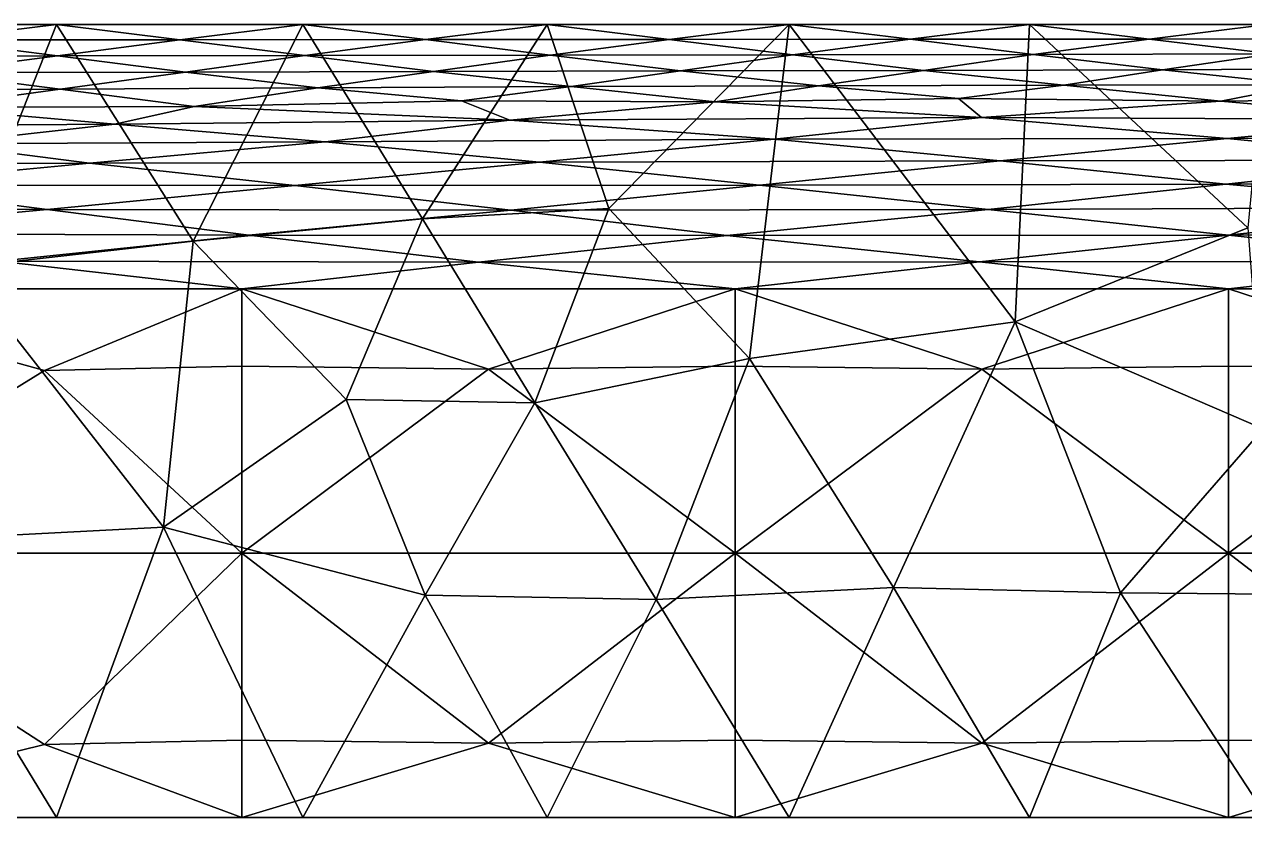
# Model space of a CAD drawing. Extents: x -7 to 7, y -0.8 to 0.8.
# Drawn here: x -3.678 to -1.37, y -0.75 to 0.75 of the extents above; entities that cross this region are included whole.
import ezdxf

# ---------------------------------------------------------------- set-up
doc = ezdxf.new("R2010")
doc.units = 0
for name, color, linetype in [('3', 7, 'CONTINUOUS'), ('4', 7, 'CONTINUOUS'), ('7', 7, 'CONTINUOUS')]:
    doc.layers.add(name, color=color, linetype=linetype)

msp = doc.modelspace()

# ---------------------------------------------------------------- linework, layer by layer
at = {"layer": '3', "color": 15}
for points in [[(-4.2553, -0.75, -4.3699), (-3.4328, -0.75, -4.5365), (-3.4328, -0.75, -4.5365), (-3.9863, -0.75, -5.2341)], [(-3.4328, -0.75, -4.5365), (-4.2553, -0.75, -4.3699), (-4.2553, -0.75, -4.3699), (-3.7381, -0.75, -3.8825)], [(-4.2056, -0.75, -2.8398), (-3.8998, -0.75, -2.3499), (-3.8998, -0.75, -2.3499), (-3.6257, -0.75, -2.8492)], [(-3.9436, -0.75, -3.3504), (-4.2056, -0.75, -2.8398), (-4.2056, -0.75, -2.8398), (-3.6257, -0.75, -2.8492)], [(-3.7163, -0.75, -6.7252), (-3.2667, -0.75, -7.5), (-3.2667, -0.75, -7.5), (-4.2, -0.75, -7.5)], [(-3.8601, -0.75, -1.3708), (-3.6196, -0.75, -1.8529), (-3.6196, -0.75, -1.8529), (-4.1389, -0.75, -1.8572)], [(-3.6196, -0.75, -1.8529), (-3.8998, -0.75, -2.3499), (-3.8998, -0.75, -2.3499), (-4.1389, -0.75, -1.8572)], [(-3.853, -0.75, -0.4398), (-3.6167, -0.75, -0.8955), (-3.6167, -0.75, -0.8955), (-4.0948, -0.75, -0.9015)], [(-4.0948, -0.75, -0.9015), (-3.6167, -0.75, -0.8955), (-3.8601, -0.75, -1.3708)], [(-4.0927, -0.75, -6.0476), (-3.3488, -0.75, -5.9615), (-3.7163, -0.75, -6.7252)], [(-3.3488, -0.75, -5.9615), (-4.0927, -0.75, -6.0476), (-4.0927, -0.75, -6.0476), (-3.9863, -0.75, -5.2341)], [(-4.0881, -0.75), (-3.6177, -0.75), (-3.6177, -0.75), (-3.853, -0.75, -0.4398)], [(-3.9863, -0.75, -5.2341), (-2.9379, -0.75, -5.2509), (-3.3488, -0.75, -5.9615)], [(-3.4328, -0.75, -4.5365), (-2.9379, -0.75, -5.2509), (-2.9379, -0.75, -5.2509), (-3.9863, -0.75, -5.2341)], [(-3.9436, -0.75, -3.3504), (-3.3242, -0.75, -3.3727), (-3.3242, -0.75, -3.3727), (-3.7381, -0.75, -3.8825)], [(-3.6257, -0.75, -2.8492), (-3.3242, -0.75, -3.3727), (-3.3242, -0.75, -3.3727), (-3.9436, -0.75, -3.3504)], [(-3.8998, -0.75, -2.3499), (-3.3595, -0.75, -2.344), (-3.3595, -0.75, -2.344), (-3.6257, -0.75, -2.8492)], [(-3.6196, -0.75, -1.8529), (-3.3595, -0.75, -2.344), (-3.3595, -0.75, -2.344), (-3.8998, -0.75, -2.3499)], [(-3.6167, -0.75, -0.8955), (-3.3778, -0.75, -1.3613), (-3.3778, -0.75, -1.3613), (-3.8601, -0.75, -1.3708)], [(-3.3778, -0.75, -1.3613), (-3.6196, -0.75, -1.8529), (-3.6196, -0.75, -1.8529), (-3.8601, -0.75, -1.3708)], [(-3.853, -0.75, -0.4398), (-3.6177, -0.75), (-3.6177, -0.75), (-3.384, -0.75, -0.437)], [(-3.6167, -0.75, -0.8955), (-3.853, -0.75, -0.4398), (-3.853, -0.75, -0.4398), (-3.384, -0.75, -0.437)], [(-2.9951, -0.75, -3.9435), (-3.7381, -0.75, -3.8825), (-3.7381, -0.75, -3.8825), (-3.3242, -0.75, -3.3727)], [(-2.9951, -0.75, -3.9435), (-3.4328, -0.75, -4.5365), (-3.4328, -0.75, -4.5365), (-3.7381, -0.75, -3.8825)], [(-2.8188, -0.75, -6.7227), (-3.7163, -0.75, -6.7252), (-3.7163, -0.75, -6.7252), (-3.3488, -0.75, -5.9615)], [(-3.7163, -0.75, -6.7252), (-2.8188, -0.75, -6.7227), (-2.8188, -0.75, -6.7227), (-3.2667, -0.75, -7.5)], [(-3.6257, -0.75, -2.8492), (-3.3595, -0.75, -2.344), (-3.3595, -0.75, -2.344), (-3.0217, -0.75, -2.8382)], [(-3.3242, -0.75, -3.3727), (-3.6257, -0.75, -2.8492), (-3.6257, -0.75, -2.8492), (-3.0217, -0.75, -2.8382)], [(-3.3778, -0.75, -1.3613), (-3.13, -0.75, -1.8337), (-3.13, -0.75, -1.8337), (-3.6196, -0.75, -1.8529)], [(-3.6196, -0.75, -1.8529), (-3.13, -0.75, -1.8337), (-3.13, -0.75, -1.8337), (-3.3595, -0.75, -2.344)], [(-3.1513, -0.75), (-3.384, -0.75, -0.437), (-3.6177, -0.75)], [(-3.384, -0.75, -0.437), (-3.1474, -0.75, -0.8844), (-3.1474, -0.75, -0.8844), (-3.6167, -0.75, -0.8955)], [(-3.3778, -0.75, -1.3613), (-3.6167, -0.75, -0.8955), (-3.6167, -0.75, -0.8955), (-3.1474, -0.75, -0.8844)], [(-2.5794, -0.75, -4.5873), (-2.9379, -0.75, -5.2509), (-3.4328, -0.75, -4.5365)], [(-3.4328, -0.75, -4.5365), (-2.9951, -0.75, -3.9435), (-2.9951, -0.75, -3.9435), (-2.5794, -0.75, -4.5873)], [(-2.9192, -0.75, -0.4333), (-3.384, -0.75, -0.437), (-3.1513, -0.75)], [(-2.9192, -0.75, -0.4333), (-3.1474, -0.75, -0.8844), (-3.1474, -0.75, -0.8844), (-3.384, -0.75, -0.437)], [(-3.13, -0.75, -1.8337), (-3.3778, -0.75, -1.3613), (-3.3778, -0.75, -1.3613), (-2.9055, -0.75, -1.3437)], [(-3.3778, -0.75, -1.3613), (-3.1474, -0.75, -0.8844), (-3.1474, -0.75, -0.8844), (-2.9055, -0.75, -1.3437)], [(-2.8832, -0.75, -2.3279), (-3.3595, -0.75, -2.344), (-3.3595, -0.75, -2.344), (-3.13, -0.75, -1.8337)], [(-2.8832, -0.75, -2.3279), (-3.0217, -0.75, -2.8382), (-3.0217, -0.75, -2.8382), (-3.3595, -0.75, -2.344)], [(-3.3488, -0.75, -5.9615), (-2.3843, -0.75, -5.973), (-2.3843, -0.75, -5.973), (-2.8188, -0.75, -6.7227)], [(-2.3843, -0.75, -5.973), (-3.3488, -0.75, -5.9615), (-3.3488, -0.75, -5.9615), (-2.9379, -0.75, -5.2509)], [(-2.6016, -0.75, -3.3687), (-2.9951, -0.75, -3.9435), (-2.9951, -0.75, -3.9435), (-3.3242, -0.75, -3.3727)], [(-3.0217, -0.75, -2.8382), (-2.6016, -0.75, -3.3687), (-2.6016, -0.75, -3.3687), (-3.3242, -0.75, -3.3727)], [(-2.3333, -0.75, -7.5), (-3.2667, -0.75, -7.5), (-3.2667, -0.75, -7.5), (-2.8188, -0.75, -6.7227)], [(-2.6891, -0.75), (-2.9192, -0.75, -0.4333), (-2.9192, -0.75, -0.4333), (-3.1513, -0.75)], [(-3.1474, -0.75, -0.8844), (-2.9192, -0.75, -0.4333), (-2.9192, -0.75, -0.4333), (-2.6836, -0.75, -0.8769)], [(-3.1474, -0.75, -0.8844), (-2.6836, -0.75, -0.8769), (-2.6836, -0.75, -0.8769), (-2.9055, -0.75, -1.3437)], [(-3.13, -0.75, -1.8337), (-2.9055, -0.75, -1.3437), (-2.9055, -0.75, -1.3437), (-2.6554, -0.75, -1.7999)], [(-2.8832, -0.75, -2.3279), (-3.13, -0.75, -1.8337), (-3.13, -0.75, -1.8337), (-2.6554, -0.75, -1.7999)], [(-2.8832, -0.75, -2.3279), (-2.3113, -0.75, -2.7181), (-3.0217, -0.75, -2.8382)], [(-2.6016, -0.75, -3.3687), (-3.0217, -0.75, -2.8382), (-3.0217, -0.75, -2.8382), (-2.3113, -0.75, -2.7181)], [(-2.2068, -0.75, -3.9474), (-2.9951, -0.75, -3.9435), (-2.9951, -0.75, -3.9435), (-2.6016, -0.75, -3.3687)], [(-2.2068, -0.75, -3.9474), (-2.5794, -0.75, -4.5873), (-2.5794, -0.75, -4.5873), (-2.9951, -0.75, -3.9435)], [(-2.9379, -0.75, -5.2509), (-1.8958, -0.75, -5.2132), (-1.8958, -0.75, -5.2132), (-2.3843, -0.75, -5.973)], [(-2.5794, -0.75, -4.5873), (-1.8958, -0.75, -5.2132), (-1.8958, -0.75, -5.2132), (-2.9379, -0.75, -5.2509)], [(-2.9192, -0.75, -0.4333), (-2.6891, -0.75), (-2.6891, -0.75), (-2.4586, -0.75, -0.4289)], [(-2.4586, -0.75, -0.4289), (-2.6836, -0.75, -0.8769), (-2.6836, -0.75, -0.8769), (-2.9192, -0.75, -0.4333)], [(-2.6836, -0.75, -0.8769), (-2.4413, -0.75, -1.3294), (-2.4413, -0.75, -1.3294), (-2.9055, -0.75, -1.3437)], [(-2.4413, -0.75, -1.3294), (-2.6554, -0.75, -1.7999), (-2.6554, -0.75, -1.7999), (-2.9055, -0.75, -1.3437)], [(-2.8832, -0.75, -2.3279), (-2.3859, -0.75, -2.166), (-2.3859, -0.75, -2.166), (-2.3113, -0.75, -2.7181)], [(-2.6554, -0.75, -1.7999), (-2.3859, -0.75, -2.166), (-2.3859, -0.75, -2.166), (-2.8832, -0.75, -2.3279)], [(-2.3843, -0.75, -5.973), (-1.8762, -0.75, -6.7304), (-1.8762, -0.75, -6.7304), (-2.8188, -0.75, -6.7227)], [(-2.3333, -0.75, -7.5), (-2.8188, -0.75, -6.7227), (-2.8188, -0.75, -6.7227), (-1.8762, -0.75, -6.7304)], [(-2.231, -0.75), (-2.4586, -0.75, -0.4289), (-2.6891, -0.75)], [(-2.4413, -0.75, -1.3294), (-2.6836, -0.75, -0.8769), (-2.6836, -0.75, -0.8769), (-2.2238, -0.75, -0.8671)], [(-2.4586, -0.75, -0.4289), (-2.2238, -0.75, -0.8671), (-2.2238, -0.75, -0.8671), (-2.6836, -0.75, -0.8769)], [(-2.4413, -0.75, -1.3294), (-2.1782, -0.75, -1.7602), (-2.1782, -0.75, -1.7602), (-2.6554, -0.75, -1.7999)], [(-2.3859, -0.75, -2.166), (-2.6554, -0.75, -1.7999), (-2.6554, -0.75, -1.7999), (-2.1782, -0.75, -1.7602)], [(-2.2068, -0.75, -3.9474), (-2.6016, -0.75, -3.3687), (-2.6016, -0.75, -3.3687), (-1.7263, -0.75, -3.3624)], [(-2.3113, -0.75, -2.7181), (-1.7263, -0.75, -3.3624), (-1.7263, -0.75, -3.3624), (-2.6016, -0.75, -3.3687)], [(-2.5794, -0.75, -4.5873), (-1.8817, -0.75, -4.4839), (-1.8817, -0.75, -4.4839), (-1.8958, -0.75, -5.2132)], [(-2.5794, -0.75, -4.5873), (-2.2068, -0.75, -3.9474), (-2.2068, -0.75, -3.9474), (-1.8817, -0.75, -4.4839)], [(-2.0021, -0.75, -0.4239), (-2.2238, -0.75, -0.8671), (-2.2238, -0.75, -0.8671), (-2.4586, -0.75, -0.4289)], [(-2.4586, -0.75, -0.4289), (-2.231, -0.75), (-2.231, -0.75), (-2.0021, -0.75, -0.4239)], [(-2.1782, -0.75, -1.7602), (-2.4413, -0.75, -1.3294), (-2.4413, -0.75, -1.3294), (-1.9837, -0.75, -1.3125)], [(-1.9837, -0.75, -1.3125), (-2.4413, -0.75, -1.3294), (-2.4413, -0.75, -1.3294), (-2.2238, -0.75, -0.8671)], [(-2.3113, -0.75, -2.7181), (-2.3859, -0.75, -2.166), (-2.3859, -0.75, -2.166), (-1.8898, -0.75, -2.2069)], [(-2.1782, -0.75, -1.7602), (-1.8898, -0.75, -2.2069), (-1.8898, -0.75, -2.2069), (-2.3859, -0.75, -2.166)], [(-2.3843, -0.75, -5.973), (-1.8958, -0.75, -5.2132), (-1.8958, -0.75, -5.2132), (-1.4299, -0.75, -5.9741)], [(-1.8762, -0.75, -6.7304), (-2.3843, -0.75, -5.973), (-2.3843, -0.75, -5.973), (-1.4299, -0.75, -5.9741)], [(-1.8762, -0.75, -6.7304), (-1.4, -0.75, -7.5), (-1.4, -0.75, -7.5), (-2.3333, -0.75, -7.5)], [(-1.7263, -0.75, -3.3624), (-2.3113, -0.75, -2.7181), (-2.3113, -0.75, -2.7181), (-1.5141, -0.75, -2.6988)], [(-1.8898, -0.75, -2.2069), (-1.5141, -0.75, -2.6988), (-1.5141, -0.75, -2.6988), (-2.3113, -0.75, -2.7181)], [(-1.7769, -0.75), (-2.0021, -0.75, -0.4239), (-2.231, -0.75)], [(-1.7676, -0.75, -0.8539), (-2.2238, -0.75, -0.8671), (-2.2238, -0.75, -0.8671), (-2.0021, -0.75, -0.4239)], [(-1.7676, -0.75, -0.8539), (-1.9837, -0.75, -1.3125), (-1.9837, -0.75, -1.3125), (-2.2238, -0.75, -0.8671)], [(-2.2068, -0.75, -3.9474), (-1.4284, -0.75, -4.0708), (-1.4284, -0.75, -4.0708), (-1.8817, -0.75, -4.4839)], [(-1.4284, -0.75, -4.0708), (-2.2068, -0.75, -3.9474), (-2.2068, -0.75, -3.9474), (-1.7263, -0.75, -3.3624)], [(-1.7132, -0.75, -1.7462), (-2.1782, -0.75, -1.7602), (-2.1782, -0.75, -1.7602), (-1.9837, -0.75, -1.3125)], [(-2.1782, -0.75, -1.7602), (-1.7132, -0.75, -1.7462), (-1.7132, -0.75, -1.7462), (-1.8898, -0.75, -2.2069)], [(-1.5498, -0.75, -0.4184), (-2.0021, -0.75, -0.4239), (-2.0021, -0.75, -0.4239), (-1.7769, -0.75)], [(-1.5498, -0.75, -0.4184), (-1.7676, -0.75, -0.8539), (-1.7676, -0.75, -0.8539), (-2.0021, -0.75, -0.4239)], [(-1.9837, -0.75, -1.3125), (-1.5263, -0.75, -1.2772), (-1.5263, -0.75, -1.2772), (-1.7132, -0.75, -1.7462)], [(-1.9837, -0.75, -1.3125), (-1.7676, -0.75, -0.8539), (-1.7676, -0.75, -0.8539), (-1.5263, -0.75, -1.2772)], [(-1.3761, -0.75, -4.6878), (-0.99, -0.75, -5.2401), (-1.8958, -0.75, -5.2132)], [(-1.8958, -0.75, -5.2132), (-0.99, -0.75, -5.2401), (-0.99, -0.75, -5.2401), (-1.4299, -0.75, -5.9741)], [(-1.3761, -0.75, -4.6878), (-1.8958, -0.75, -5.2132), (-1.8958, -0.75, -5.2132), (-1.8817, -0.75, -4.4839)], [(-1.8898, -0.75, -2.2069), (-1.2197, -0.75, -2.1269), (-1.2197, -0.75, -2.1269), (-1.5141, -0.75, -2.6988)], [(-1.8898, -0.75, -2.2069), (-1.7132, -0.75, -1.7462), (-1.7132, -0.75, -1.7462), (-1.2197, -0.75, -2.1269)], [(-1.8817, -0.75, -4.4839), (-1.4284, -0.75, -4.0708), (-1.4284, -0.75, -4.0708), (-1.3761, -0.75, -4.6878)], [(-1.4, -0.75, -7.5), (-1.8762, -0.75, -6.7304), (-1.8762, -0.75, -6.7304), (-0.9383, -0.75, -6.7264)], [(-0.9383, -0.75, -6.7264), (-1.8762, -0.75, -6.7304), (-1.8762, -0.75, -6.7304), (-1.4299, -0.75, -5.9741)], [(-1.3267, -0.75), (-1.5498, -0.75, -0.4184), (-1.5498, -0.75, -0.4184), (-1.7769, -0.75)], [(-1.3165, -0.75, -0.8406), (-1.5263, -0.75, -1.2772), (-1.7676, -0.75, -0.8539)], [(-1.5498, -0.75, -0.4184), (-1.3165, -0.75, -0.8406), (-1.7676, -0.75, -0.8539)], [(-1.4284, -0.75, -4.0708), (-1.7263, -0.75, -3.3624), (-1.7263, -0.75, -3.3624), (-0.9393, -0.75, -3.6494)], [(-1.1011, -0.75, -3.1046), (-1.7263, -0.75, -3.3624), (-1.7263, -0.75, -3.3624), (-1.5141, -0.75, -2.6988)], [(-0.9393, -0.75, -3.6494), (-1.7263, -0.75, -3.3624), (-1.7263, -0.75, -3.3624), (-1.1011, -0.75, -3.1046)], [(-1.2197, -0.75, -2.1269), (-1.7132, -0.75, -1.7462), (-1.2693, -0.75, -1.6219)], [(-1.5263, -0.75, -1.2772), (-1.2693, -0.75, -1.6219), (-1.2693, -0.75, -1.6219), (-1.7132, -0.75, -1.7462)], [(-1.1013, -0.75, -0.4125), (-1.5498, -0.75, -0.4184), (-1.5498, -0.75, -0.4184), (-1.3267, -0.75)], [(-1.5498, -0.75, -0.4184), (-1.1013, -0.75, -0.4125), (-1.1013, -0.75, -0.4125), (-1.3165, -0.75, -0.8406)], [(-1.0688, -0.75, -1.251), (-1.5263, -0.75, -1.2772), (-1.5263, -0.75, -1.2772), (-1.3165, -0.75, -0.8406)], [(-1.5263, -0.75, -1.2772), (-1.0688, -0.75, -1.251), (-1.2693, -0.75, -1.6219)], [(-0.8233, -0.75, -2.6645), (-1.1011, -0.75, -3.1046), (-1.1011, -0.75, -3.1046), (-1.5141, -0.75, -2.6988)], [(-1.5141, -0.75, -2.6988), (-1.2197, -0.75, -2.1269), (-1.2197, -0.75, -2.1269), (-0.8233, -0.75, -2.6645)], [(-0.99, -0.75, -5.2401), (-0.4945, -0.75, -5.9616), (-0.4945, -0.75, -5.9616), (-1.4299, -0.75, -5.9741)], [(-0.9383, -0.75, -6.7264), (-1.4299, -0.75, -5.9741), (-1.4299, -0.75, -5.9741), (-0.4945, -0.75, -5.9616)], [(-0.6846, -0.75, -4.4308), (-1.3761, -0.75, -4.6878), (-1.3761, -0.75, -4.6878), (-1.4284, -0.75, -4.0708)], [(-0.9393, -0.75, -3.6494), (-0.6846, -0.75, -4.4308), (-0.6846, -0.75, -4.4308), (-1.4284, -0.75, -4.0708)], [(-1.4, -0.75, -7.5), (-0.9383, -0.75, -6.7264), (-0.9383, -0.75, -6.7264), (-0.4667, -0.75, -7.5)], [(-0.6846, -0.75, -4.4308), (-0.99, -0.75, -5.2401), (-0.99, -0.75, -5.2401), (-1.3761, -0.75, -4.6878)]]:
    msp.add_3dface(points, dxfattribs=at)
at = {"layer": '4', "color": 20}
for points in [[(-3.853, 0.7207, -0.439), (-3.6177, 0.75), (-4.0881, 0.75)], [(-3.6177, 0.75), (-3.853, 0.7207, -0.439), (-3.853, 0.7207, -0.439), (-3.384, 0.7209, -0.4362)], [(-3.384, 0.7209, -0.4362), (-3.1513, 0.75), (-3.6177, 0.75)], [(-3.1513, 0.75), (-3.384, 0.7209, -0.4362), (-3.384, 0.7209, -0.4362), (-2.9192, 0.7212, -0.4325)], [(-2.9192, 0.7212, -0.4325), (-2.6891, 0.75), (-3.1513, 0.75)], [(-2.6891, 0.75), (-2.9192, 0.7212, -0.4325), (-2.4586, 0.7215, -0.428)], [(-2.4586, 0.7215, -0.428), (-2.231, 0.75), (-2.231, 0.75), (-2.6891, 0.75)], [(-2.0022, 0.7218, -0.423), (-2.231, 0.75), (-2.231, 0.75), (-2.4586, 0.7215, -0.428)], [(-1.7769, 0.75), (-2.231, 0.75), (-2.0022, 0.7218, -0.423)], [(-1.5501, 0.7222, -0.4175), (-1.7769, 0.75), (-1.7769, 0.75), (-2.0022, 0.7218, -0.423)], [(-1.5501, 0.7222, -0.4175), (-1.3267, 0.75), (-1.3267, 0.75), (-1.7769, 0.75)], [(-1.3267, 0.75), (-1.5501, 0.7222, -0.4175), (-1.5501, 0.7222, -0.4175), (-1.1029, 0.7226, -0.4115)]]:
    msp.add_3dface(points, dxfattribs=at)
at = {"layer": '7', "color": 35}
for points in [[(-3.6177, 0.75), (-3.7988, 0.2901), (-3.7988, 0.2901), (-4.0881, 0.75)], [(-3.3588, 0.3403), (-3.7988, 0.2901), (-3.6177, 0.75)], [(-3.3588, 0.3403), (-3.6177, 0.75), (-3.6177, 0.75), (-3.1513, 0.75)], [(-3.1513, 0.75), (-2.9252, 0.3822), (-2.9252, 0.3822), (-3.3588, 0.3403)], [(-2.9252, 0.3822), (-3.1513, 0.75), (-3.1513, 0.75), (-2.6891, 0.75)], [(-2.9252, 0.3822), (-2.6891, 0.75), (-2.6891, 0.75), (-2.5723, 0.4021)], [(-2.6891, 0.75), (-2.231, 0.75), (-2.231, 0.75), (-2.5723, 0.4021)], [(-2.3061, 0.1183), (-2.5723, 0.4021), (-2.5723, 0.4021), (-2.231, 0.75)], [(-1.8035, 0.1876), (-2.3061, 0.1183), (-2.3061, 0.1183), (-2.231, 0.75)], [(-2.231, 0.75), (-1.7769, 0.75), (-1.7769, 0.75), (-1.8035, 0.1876)], [(-1.7769, 0.75), (-1.3633, 0.3652), (-1.3633, 0.3652), (-1.8035, 0.1876)], [(-1.7769, 0.75), (-1.3267, 0.75), (-1.3267, 0.75), (-1.3633, 0.3652)], [(-3.6155, 0.6908, -0.8884), (-3.853, 0.7207, -0.439), (-3.853, 0.7207, -0.439), (-4.0944, 0.6901, -0.899)], [(-3.853, 0.7207, -0.439), (-3.6155, 0.6908, -0.8884), (-3.6155, 0.6908, -0.8884), (-3.384, 0.7209, -0.4362)], [(-3.1474, 0.6912, -0.8827), (-3.384, 0.7209, -0.4362), (-3.384, 0.7209, -0.4362), (-3.6155, 0.6908, -0.8884)], [(-3.1474, 0.6912, -0.8827), (-2.9192, 0.7212, -0.4325), (-2.9192, 0.7212, -0.4325), (-3.384, 0.7209, -0.4362)], [(-2.9192, 0.7212, -0.4325), (-3.1474, 0.6912, -0.8827), (-3.1474, 0.6912, -0.8827), (-2.6836, 0.6916, -0.8753)], [(-2.9192, 0.7212, -0.4325), (-2.6836, 0.6916, -0.8753), (-2.6836, 0.6916, -0.8753), (-2.4586, 0.7215, -0.428)], [(-2.2244, 0.6923, -0.866), (-2.4586, 0.7215, -0.428), (-2.4586, 0.7215, -0.428), (-2.6836, 0.6916, -0.8753)], [(-2.2244, 0.6923, -0.866), (-2.0022, 0.7218, -0.423), (-2.0022, 0.7218, -0.423), (-2.4586, 0.7215, -0.428)], [(-2.0022, 0.7218, -0.423), (-2.2244, 0.6923, -0.866), (-2.2244, 0.6923, -0.866), (-1.7697, 0.6931, -0.8537)], [(-1.7697, 0.6931, -0.8537), (-1.5501, 0.7222, -0.4175), (-1.5501, 0.7222, -0.4175), (-2.0022, 0.7218, -0.423)], [(-1.7697, 0.6931, -0.8537), (-1.3175, 0.6941, -0.8384), (-1.3175, 0.6941, -0.8384), (-1.5501, 0.7222, -0.4175)], [(-1.1029, 0.7226, -0.4115), (-1.5501, 0.7222, -0.4175), (-1.5501, 0.7222, -0.4175), (-1.3175, 0.6941, -0.8384)], [(-1.7697, 0.6931, -0.8537), (-2.2244, 0.6923, -0.866), (-2.2244, 0.6923, -0.866), (-1.9769, 0.6629, -1.3057)], [(-1.5252, 0.6642, -1.2869), (-1.7697, 0.6931, -0.8537), (-1.9769, 0.6629, -1.3057)], [(-1.7697, 0.6931, -0.8537), (-1.5252, 0.6642, -1.2869), (-1.5252, 0.6642, -1.2869), (-1.3175, 0.6941, -0.8384)], [(-1.0794, 0.6669, -1.2469), (-1.3175, 0.6941, -0.8384), (-1.3175, 0.6941, -0.8384), (-1.5252, 0.6642, -1.2869)], [(-3.6155, 0.6908, -0.8884), (-4.0944, 0.6901, -0.899), (-4.0944, 0.6901, -0.899), (-3.8574, 0.6589, -1.3658)], [(-3.3731, 0.66, -1.3494), (-3.6155, 0.6908, -0.8884), (-3.6155, 0.6908, -0.8884), (-3.8574, 0.6589, -1.3658)], [(-3.6155, 0.6908, -0.8884), (-3.3731, 0.66, -1.3494), (-3.3731, 0.66, -1.3494), (-3.1474, 0.6912, -0.8827)], [(-2.904, 0.6608, -1.3384), (-3.1474, 0.6912, -0.8827), (-3.1474, 0.6912, -0.8827), (-3.3731, 0.66, -1.3494)], [(-2.6836, 0.6916, -0.8753), (-3.1474, 0.6912, -0.8827), (-3.1474, 0.6912, -0.8827), (-2.904, 0.6608, -1.3384)], [(-2.6836, 0.6916, -0.8753), (-2.904, 0.6608, -1.3384), (-2.904, 0.6608, -1.3384), (-2.4369, 0.6619, -1.3215)], [(-2.2244, 0.6923, -0.866), (-2.6836, 0.6916, -0.8753), (-2.6836, 0.6916, -0.8753), (-2.4369, 0.6619, -1.3215)], [(-1.9769, 0.6629, -1.3057), (-2.2244, 0.6923, -0.866), (-2.2244, 0.6923, -0.866), (-2.4369, 0.6619, -1.3215)], [(-3.8574, 0.6589, -1.3658), (-4.1203, 0.6264, -1.8546), (-4.1203, 0.6264, -1.8546), (-3.6104, 0.6273, -1.8406)], [(-3.3731, 0.66, -1.3494), (-3.8574, 0.6589, -1.3658), (-3.8574, 0.6589, -1.3658), (-3.6104, 0.6273, -1.8406)], [(-3.3731, 0.66, -1.3494), (-3.6104, 0.6273, -1.8406), (-3.6104, 0.6273, -1.8406), (-3.1232, 0.6301, -1.7981)], [(-2.904, 0.6608, -1.3384), (-3.3731, 0.66, -1.3494), (-3.3731, 0.66, -1.3494), (-3.1232, 0.6301, -1.7981)], [(-2.904, 0.6608, -1.3384), (-3.1232, 0.6301, -1.7981), (-3.1232, 0.6301, -1.7981), (-2.6437, 0.6325, -1.7621)], [(-2.4369, 0.6619, -1.3215), (-2.904, 0.6608, -1.3384), (-2.904, 0.6608, -1.3384), (-2.6437, 0.6325, -1.7621)], [(-2.6437, 0.6325, -1.7621), (-2.1757, 0.6341, -1.7389), (-2.1757, 0.6341, -1.7389), (-2.4369, 0.6619, -1.3215)], [(-1.9769, 0.6629, -1.3057), (-2.4369, 0.6619, -1.3215), (-2.4369, 0.6619, -1.3215), (-2.1757, 0.6341, -1.7389)], [(-1.9769, 0.6629, -1.3057), (-2.1757, 0.6341, -1.7389), (-2.1757, 0.6341, -1.7389), (-1.7119, 0.6349, -1.7265)], [(-1.5252, 0.6642, -1.2869), (-1.9769, 0.6629, -1.3057), (-1.9769, 0.6629, -1.3057), (-1.7119, 0.6349, -1.7265)], [(-1.5252, 0.6642, -1.2869), (-1.7119, 0.6349, -1.7265), (-1.7119, 0.6349, -1.7265), (-1.257, 0.6355, -1.7169)], [(-1.257, 0.6355, -1.7169), (-1.0794, 0.6669, -1.2469), (-1.0794, 0.6669, -1.2469), (-1.5252, 0.6642, -1.2869)], [(-3.6104, 0.6273, -1.8406), (-4.1203, 0.6264, -1.8546), (-4.1203, 0.6264, -1.8546), (-3.864, 0.5931, -2.3535)], [(-3.864, 0.5931, -2.3535), (-3.3568, 0.5945, -2.3323), (-3.3568, 0.5945, -2.3323), (-3.6104, 0.6273, -1.8406)], [(-3.1232, 0.6301, -1.7981), (-3.6104, 0.6273, -1.8406), (-3.6104, 0.6273, -1.8406), (-3.3568, 0.5945, -2.3323)], [(-2.8513, 0.6056, -2.166), (-3.1232, 0.6301, -1.7981), (-3.1232, 0.6301, -1.7981), (-3.3568, 0.5945, -2.3323)], [(-2.8513, 0.6056, -2.166), (-2.6437, 0.6325, -1.7621), (-2.6437, 0.6325, -1.7621), (-3.1232, 0.6301, -1.7981)], [(-2.8513, 0.6056, -2.166), (-2.3714, 0.6033, -2.1999), (-2.3714, 0.6033, -2.1999), (-2.6437, 0.6325, -1.7621)], [(-2.6437, 0.6325, -1.7621), (-2.3714, 0.6033, -2.1999), (-2.3714, 0.6033, -2.1999), (-2.1757, 0.6341, -1.7389)], [(-2.1757, 0.6341, -1.7389), (-2.3714, 0.6033, -2.1999), (-2.3714, 0.6033, -2.1999), (-1.911, 0.6097, -2.1042)], [(-1.911, 0.6097, -2.1042), (-1.7119, 0.6349, -1.7265), (-1.7119, 0.6349, -1.7265), (-2.1757, 0.6341, -1.7389)], [(-1.7119, 0.6349, -1.7265), (-1.911, 0.6097, -2.1042), (-1.911, 0.6097, -2.1042), (-1.4146, 0.6048, -2.1774)], [(-1.4146, 0.6048, -2.1774), (-1.257, 0.6355, -1.7169), (-1.7119, 0.6349, -1.7265)], [(-1.4146, 0.6048, -2.1774), (-0.6909, 0.6134, -2.0491), (-0.6909, 0.6134, -2.0491), (-1.257, 0.6355, -1.7169)], [(-2.7595, 0.569, -2.7145), (-2.8513, 0.6056, -2.166), (-2.8513, 0.6056, -2.166), (-3.3568, 0.5945, -2.3323)], [(-2.8513, 0.6056, -2.166), (-2.7595, 0.569, -2.7145), (-2.7595, 0.569, -2.7145), (-2.3714, 0.6033, -2.1999)], [(-1.8674, 0.5738, -2.6435), (-2.3714, 0.6033, -2.1999), (-2.3714, 0.6033, -2.1999), (-2.7595, 0.569, -2.7145)], [(-1.8674, 0.5738, -2.6435), (-1.911, 0.6097, -2.1042), (-1.911, 0.6097, -2.1042), (-2.3714, 0.6033, -2.1999)], [(-1.4146, 0.6048, -2.1774), (-1.911, 0.6097, -2.1042), (-1.8674, 0.5738, -2.6435)], [(-1.4146, 0.6048, -2.1774), (-1.8674, 0.5738, -2.6435), (-1.0227, 0.5701, -2.6991)], [(-1.4146, 0.6048, -2.1774), (-1.0227, 0.5701, -2.6991), (-0.6909, 0.6134, -2.0491)], [(-4.1454, 0.5569, -2.8958), (-3.5073, 0.5611, -2.8333), (-3.5073, 0.5611, -2.8333), (-3.864, 0.5931, -2.3535)], [(-3.5073, 0.5611, -2.8333), (-3.3568, 0.5945, -2.3323), (-3.3568, 0.5945, -2.3323), (-3.864, 0.5931, -2.3535)], [(-3.3568, 0.5945, -2.3323), (-3.5073, 0.5611, -2.8333), (-3.5073, 0.5611, -2.8333), (-2.7595, 0.569, -2.7145)], [(-4.1454, 0.5569, -2.8958), (-3.8407, 0.5243, -3.386), (-3.8407, 0.5243, -3.386), (-3.5073, 0.5611, -2.8333)], [(-3.8407, 0.5243, -3.386), (-3.1094, 0.5282, -3.3277), (-3.5073, 0.5611, -2.8333)], [(-3.5073, 0.5611, -2.8333), (-3.1094, 0.5282, -3.3277), (-2.7595, 0.569, -2.7145)], [(-2.7595, 0.569, -2.7145), (-3.1094, 0.5282, -3.3277), (-3.1094, 0.5282, -3.3277), (-2.26, 0.5332, -3.2514)], [(-1.8674, 0.5738, -2.6435), (-2.7595, 0.569, -2.7145), (-2.7595, 0.569, -2.7145), (-2.26, 0.5332, -3.2514)], [(-1.8674, 0.5738, -2.6435), (-2.26, 0.5332, -3.2514), (-2.26, 0.5332, -3.2514), (-1.4024, 0.5342, -3.2364)], [(-1.0227, 0.5701, -2.6991), (-1.8674, 0.5738, -2.6435), (-1.8674, 0.5738, -2.6435), (-1.4024, 0.5342, -3.2364)], [(-1.0227, 0.5701, -2.6991), (-1.4024, 0.5342, -3.2364), (-1.4024, 0.5342, -3.2364), (-0.564, 0.5353, -3.2203)], [(-2.7034, 0.4898, -3.9025), (-2.26, 0.5332, -3.2514), (-2.26, 0.5332, -3.2514), (-3.1094, 0.5282, -3.3277)], [(-2.26, 0.5332, -3.2514), (-2.7034, 0.4898, -3.9025), (-2.7034, 0.4898, -3.9025), (-1.8321, 0.4918, -3.8737)], [(-1.4024, 0.5342, -3.2364), (-2.26, 0.5332, -3.2514), (-2.26, 0.5332, -3.2514), (-1.8321, 0.4918, -3.8737)], [(-1.4024, 0.5342, -3.2364), (-1.8321, 0.4918, -3.8737), (-1.8321, 0.4918, -3.8737), (-0.982, 0.4932, -3.8523)], [(-0.982, 0.4932, -3.8523), (-0.564, 0.5353, -3.2203), (-0.564, 0.5353, -3.2203), (-1.4024, 0.5342, -3.2364)], [(-3.5547, 0.4875, -3.9371), (-3.8407, 0.5243, -3.386), (-3.8407, 0.5243, -3.386), (-4.2337, 0.4868, -3.9487)], [(-3.5547, 0.4875, -3.9371), (-3.1094, 0.5282, -3.3277), (-3.1094, 0.5282, -3.3277), (-3.8407, 0.5243, -3.386)], [(-2.7034, 0.4898, -3.9025), (-3.1094, 0.5282, -3.3277), (-3.1094, 0.5282, -3.3277), (-3.5547, 0.4875, -3.9371)], [(-3.5547, 0.4875, -3.9371), (-4.2337, 0.4868, -3.9487), (-4.2337, 0.4868, -3.9487), (-3.9927, 0.446, -4.5595)], [(-3.9927, 0.446, -4.5595), (-3.1668, 0.4453, -4.5711), (-3.1668, 0.4453, -4.5711), (-3.5547, 0.4875, -3.9371)], [(-3.1668, 0.4453, -4.5711), (-2.7034, 0.4898, -3.9025), (-2.7034, 0.4898, -3.9025), (-3.5547, 0.4875, -3.9371)], [(-3.1668, 0.4453, -4.5711), (-2.2874, 0.4462, -4.5568), (-2.2874, 0.4462, -4.5568), (-2.7034, 0.4898, -3.9025)], [(-2.7034, 0.4898, -3.9025), (-2.2874, 0.4462, -4.5568), (-2.2874, 0.4462, -4.5568), (-1.8321, 0.4918, -3.8737)], [(-1.4052, 0.4478, -4.5328), (-1.8321, 0.4918, -3.8737), (-1.8321, 0.4918, -3.8737), (-2.2874, 0.4462, -4.5568)], [(-1.8321, 0.4918, -3.8737), (-1.4052, 0.4478, -4.5328), (-1.4052, 0.4478, -4.5328), (-0.982, 0.4932, -3.8523)], [(-1.4052, 0.4478, -4.5328), (-0.5507, 0.452, -4.4695), (-0.5507, 0.452, -4.4695), (-0.982, 0.4932, -3.8523)], [(-4.4928, 0.404, -5.1908), (-3.6349, 0.4001, -5.2483), (-3.6349, 0.4001, -5.2483), (-3.9927, 0.446, -4.5595)], [(-3.6349, 0.4001, -5.2483), (-3.1668, 0.4453, -4.5711), (-3.1668, 0.4453, -4.5711), (-3.9927, 0.446, -4.5595)], [(-3.1668, 0.4453, -4.5711), (-3.6349, 0.4001, -5.2483), (-3.6349, 0.4001, -5.2483), (-2.7578, 0.399, -5.2656)], [(-3.1668, 0.4453, -4.5711), (-2.7578, 0.399, -5.2656), (-2.7578, 0.399, -5.2656), (-2.2874, 0.4462, -4.5568)], [(-2.2874, 0.4462, -4.5568), (-2.7578, 0.399, -5.2656), (-2.7578, 0.399, -5.2656), (-1.8548, 0.4002, -5.2472)], [(-2.2874, 0.4462, -4.5568), (-1.8548, 0.4002, -5.2472), (-1.8548, 0.4002, -5.2472), (-1.4052, 0.4478, -4.5328)], [(-1.4052, 0.4478, -4.5328), (-1.8548, 0.4002, -5.2472), (-1.8548, 0.4002, -5.2472), (-0.9241, 0.4035, -5.1975)], [(-1.4052, 0.4478, -4.5328), (-0.9241, 0.4035, -5.1975), (-0.9241, 0.4035, -5.1975), (-0.5507, 0.452, -4.4695)], [(-4.125, 0.3546, -5.9314), (-3.6349, 0.4001, -5.2483), (-3.6349, 0.4001, -5.2483), (-4.4928, 0.404, -5.1908)], [(-4.125, 0.3546, -5.9314), (-3.2536, 0.3512, -5.9818), (-3.6349, 0.4001, -5.2483)], [(-3.2536, 0.3512, -5.9818), (-2.7578, 0.399, -5.2656), (-3.6349, 0.4001, -5.2483)], [(-2.3494, 0.3508, -5.9885), (-2.7578, 0.399, -5.2656), (-3.2536, 0.3512, -5.9818)], [(-2.5723, 0.4021), (-2.7127, 0.0343), (-2.7127, 0.0343), (-2.9252, 0.3822)], [(-2.3494, 0.3508, -5.9885), (-1.8548, 0.4002, -5.2472), (-1.8548, 0.4002, -5.2472), (-2.7578, 0.399, -5.2656)], [(-2.7127, 0.0343), (-2.5723, 0.4021), (-2.5723, 0.4021), (-2.3061, 0.1183)], [(-1.3999, 0.3516, -5.9764), (-1.8548, 0.4002, -5.2472), (-1.8548, 0.4002, -5.2472), (-2.3494, 0.3508, -5.9885)], [(-1.8548, 0.4002, -5.2472), (-1.3999, 0.3516, -5.9764), (-1.3999, 0.3516, -5.9764), (-0.9241, 0.4035, -5.1975)], [(-0.4566, 0.3537, -5.9438), (-0.9241, 0.4035, -5.1975), (-1.3999, 0.3516, -5.9764)], [(-2.9252, 0.3822), (-3.0692, 0.0404), (-3.0692, 0.0404), (-3.3588, 0.3403)], [(-3.0692, 0.0404), (-2.9252, 0.3822), (-2.9252, 0.3822), (-2.7127, 0.0343)], [(-3.2536, 0.3512, -5.9818), (-4.125, 0.3546, -5.9314), (-3.7271, 0.3021, -6.7181)], [(-2.8189, 0.3006, -6.7414), (-3.2536, 0.3512, -5.9818), (-3.7271, 0.3021, -6.7181)], [(-2.3494, 0.3508, -5.9885), (-3.2536, 0.3512, -5.9818), (-2.8189, 0.3006, -6.7414)], [(-2.3494, 0.3508, -5.9885), (-2.8189, 0.3006, -6.7414), (-2.8189, 0.3006, -6.7414), (-1.8712, 0.301, -6.7349)], [(-1.8712, 0.301, -6.7349), (-1.3999, 0.3516, -5.9764), (-1.3999, 0.3516, -5.9764), (-2.3494, 0.3508, -5.9885)], [(-0.9324, 0.3014, -6.729), (-1.3999, 0.3516, -5.9764), (-1.3999, 0.3516, -5.9764), (-1.8712, 0.301, -6.7349)], [(-1.8035, 0.1876), (-1.3633, 0.3652), (-1.3633, 0.3652), (-1.3347, -0.0148)], [(-0.9324, 0.3014, -6.729), (-0.4566, 0.3537, -5.9438), (-1.3999, 0.3516, -5.9764)], [(-3.7988, 0.2901), (-3.3588, 0.3403), (-3.3588, 0.3403), (-3.4153, -0.2009)], [(-3.0692, 0.0404), (-3.4153, -0.2009), (-3.4153, -0.2009), (-3.3588, 0.3403)], [(-3.7271, 0.3021, -6.7181), (-4.2, 0.25, -7.5), (-4.2, 0.25, -7.5), (-3.2667, 0.25, -7.5)], [(-3.7271, 0.3021, -6.7181), (-3.2667, 0.25, -7.5), (-3.2667, 0.25, -7.5), (-2.8189, 0.3006, -6.7414)], [(-2.8189, 0.3006, -6.7414), (-3.2667, 0.25, -7.5), (-3.2667, 0.25, -7.5), (-2.3333, 0.25, -7.5)], [(-2.8189, 0.3006, -6.7414), (-2.3333, 0.25, -7.5), (-2.3333, 0.25, -7.5), (-1.8712, 0.301, -6.7349)], [(-1.4, 0.25, -7.5), (-1.8712, 0.301, -6.7349), (-1.8712, 0.301, -6.7349), (-2.3333, 0.25, -7.5)], [(-1.8712, 0.301, -6.7349), (-1.4, 0.25, -7.5), (-1.4, 0.25, -7.5), (-0.9324, 0.3014, -6.729)], [(-0.9324, 0.3014, -6.729), (-1.4, 0.25, -7.5), (-1.4, 0.25, -7.5), (-0.4667, 0.25, -7.5)], [(-3.7988, 0.2901), (-3.4153, -0.2009), (-3.4153, -0.2009), (-3.9359, -0.2281)], [(-3.64, 0.0954, -7.8615), (-3.2667, 0.25, -7.5), (-3.2667, 0.25, -7.5), (-4.2, 0.25, -7.5)], [(-4.2, -0.25, -8), (-3.64, 0.0954, -7.8615), (-3.64, 0.0954, -7.8615), (-4.2, 0.25, -7.5)], [(-3.64, 0.0954, -7.8615), (-3.2667, 0.1036, -7.8536), (-3.2667, 0.1036, -7.8536), (-3.2667, 0.25, -7.5)], [(-3.2667, 0.1036, -7.8536), (-2.8, 0.0979, -7.8591), (-2.8, 0.0979, -7.8591), (-3.2667, 0.25, -7.5)], [(-2.8, 0.0979, -7.8591), (-2.3333, 0.25, -7.5), (-2.3333, 0.25, -7.5), (-3.2667, 0.25, -7.5)], [(-2.3333, 0.25, -7.5), (-2.8, 0.0979, -7.8591), (-2.8, 0.0979, -7.8591), (-2.3333, 0.1036, -7.8536)], [(-2.3333, 0.25, -7.5), (-2.3333, 0.1036, -7.8536), (-2.3333, 0.1036, -7.8536), (-1.8667, 0.0979, -7.8591)], [(-1.4, 0.25, -7.5), (-2.3333, 0.25, -7.5), (-2.3333, 0.25, -7.5), (-1.8667, 0.0979, -7.8591)], [(-1.4, 0.1036, -7.8536), (-1.4, 0.25, -7.5), (-1.4, 0.25, -7.5), (-1.8667, 0.0979, -7.8591)], [(-0.9333, 0.0979, -7.8591), (-0.4667, 0.25, -7.5), (-0.4667, 0.25, -7.5), (-1.4, 0.25, -7.5)], [(-0.9333, 0.0979, -7.8591), (-1.4, 0.25, -7.5), (-1.4, 0.25, -7.5), (-1.4, 0.1036, -7.8536)], [(-1.8035, 0.1876), (-2.0341, -0.3147), (-2.0341, -0.3147), (-2.3061, 0.1183)], [(-2.0341, -0.3147), (-1.8035, 0.1876), (-1.8035, 0.1876), (-1.6042, -0.3252)], [(-1.6042, -0.3252), (-1.8035, 0.1876), (-1.8035, 0.1876), (-1.3347, -0.0148)], [(-2.4829, -0.3374), (-2.7127, 0.0343), (-2.7127, 0.0343), (-2.3061, 0.1183)], [(-2.3061, 0.1183), (-2.0341, -0.3147), (-2.0341, -0.3147), (-2.4829, -0.3374)], [(-3.64, 0.0954, -7.8615), (-4.2, -0.25, -8), (-3.2667, -0.25, -8)], [(-3.2667, -0.25, -8), (-3.2667, 0.1036, -7.8536), (-3.2667, 0.1036, -7.8536), (-3.64, 0.0954, -7.8615)], [(-3.2667, 0.1036, -7.8536), (-3.2667, -0.25, -8), (-3.2667, -0.25, -8), (-2.8, 0.0979, -7.8591)], [(-2.3333, -0.25, -8), (-2.8, 0.0979, -7.8591), (-2.8, 0.0979, -7.8591), (-3.2667, -0.25, -8)], [(-2.3333, -0.25, -8), (-2.3333, 0.1036, -7.8536), (-2.3333, 0.1036, -7.8536), (-2.8, 0.0979, -7.8591)], [(-1.8667, 0.0979, -7.8591), (-2.3333, 0.1036, -7.8536), (-2.3333, 0.1036, -7.8536), (-2.3333, -0.25, -8)], [(-1.4, -0.25, -8), (-1.8667, 0.0979, -7.8591), (-1.8667, 0.0979, -7.8591), (-2.3333, -0.25, -8)], [(-1.8667, 0.0979, -7.8591), (-1.4, -0.25, -8), (-1.4, -0.25, -8), (-1.4, 0.1036, -7.8536)], [(-1.4, 0.1036, -7.8536), (-1.4, -0.25, -8), (-1.4, -0.25, -8), (-0.9333, 0.0979, -7.8591)], [(-0.9333, 0.0979, -7.8591), (-1.4, -0.25, -8), (-0.4667, -0.25, -8)], [(-3.4153, -0.2009), (-3.0692, 0.0404), (-3.0692, 0.0404), (-2.9201, -0.3292)], [(-2.7127, 0.0343), (-2.9201, -0.3292), (-2.9201, -0.3292), (-3.0692, 0.0404)], [(-2.7127, 0.0343), (-2.4829, -0.3374), (-2.9201, -0.3292)], [(-1.6042, -0.3252), (-1.3347, -0.0148), (-1.3347, -0.0148), (-1.2422, -0.3279)], [(-3.4153, -0.2009), (-3.6177, -0.75), (-3.6177, -0.75), (-3.9359, -0.2281)], [(-3.1513, -0.75), (-3.6177, -0.75), (-3.6177, -0.75), (-3.4153, -0.2009)], [(-2.9201, -0.3292), (-3.1513, -0.75), (-3.4153, -0.2009)], [(-4.0881, -0.75), (-3.9359, -0.2281), (-3.6177, -0.75)], [(-4.2, -0.25, -8), (-4.2, -0.75, -7.5), (-4.2, -0.75, -7.5), (-3.64, -0.6115, -7.8454)], [(-4.2, -0.25, -8), (-3.64, -0.6115, -7.8454), (-3.64, -0.6115, -7.8454), (-3.2667, -0.25, -8)], [(-3.64, -0.6115, -7.8454), (-3.2667, -0.6036, -7.8536), (-3.2667, -0.6036, -7.8536), (-3.2667, -0.25, -8)], [(-3.2667, -0.6036, -7.8536), (-2.8, -0.6091, -7.8479), (-2.8, -0.6091, -7.8479), (-3.2667, -0.25, -8)], [(-2.8, -0.6091, -7.8479), (-2.3333, -0.25, -8), (-3.2667, -0.25, -8)], [(-2.8, -0.6091, -7.8479), (-2.3333, -0.6036, -7.8536), (-2.3333, -0.6036, -7.8536), (-2.3333, -0.25, -8)], [(-2.3333, -0.6036, -7.8536), (-1.8667, -0.6091, -7.8479), (-1.8667, -0.6091, -7.8479), (-2.3333, -0.25, -8)], [(-1.8667, -0.6091, -7.8479), (-1.4, -0.25, -8), (-2.3333, -0.25, -8)], [(-1.4, -0.6036, -7.8536), (-1.4, -0.25, -8), (-1.4, -0.25, -8), (-1.8667, -0.6091, -7.8479)], [(-1.4, -0.6036, -7.8536), (-0.9333, -0.6091, -7.8479), (-0.9333, -0.6091, -7.8479), (-1.4, -0.25, -8)], [(-1.4, -0.25, -8), (-0.9333, -0.6091, -7.8479), (-0.9333, -0.6091, -7.8479), (-0.4667, -0.25, -8)], [(-2.231, -0.75), (-2.4829, -0.3374), (-2.4829, -0.3374), (-2.0341, -0.3147)], [(-1.7769, -0.75), (-2.231, -0.75), (-2.231, -0.75), (-2.0341, -0.3147)], [(-1.7769, -0.75), (-2.0341, -0.3147), (-2.0341, -0.3147), (-1.6042, -0.3252)], [(-2.9201, -0.3292), (-2.6891, -0.75), (-3.1513, -0.75)], [(-2.9201, -0.3292), (-2.4829, -0.3374), (-2.4829, -0.3374), (-2.6891, -0.75)], [(-2.231, -0.75), (-2.6891, -0.75), (-2.6891, -0.75), (-2.4829, -0.3374)], [(-1.3267, -0.75), (-1.7769, -0.75), (-1.6042, -0.3252)], [(-1.6042, -0.3252), (-1.2422, -0.3279), (-1.2422, -0.3279), (-1.3267, -0.75)], [(-3.64, -0.6115, -7.8454), (-4.2, -0.75, -7.5), (-4.2, -0.75, -7.5), (-3.2667, -0.75, -7.5)], [(-3.2667, -0.75, -7.5), (-3.2667, -0.6036, -7.8536), (-3.2667, -0.6036, -7.8536), (-3.64, -0.6115, -7.8454)], [(-3.2667, -0.6036, -7.8536), (-3.2667, -0.75, -7.5), (-3.2667, -0.75, -7.5), (-2.8, -0.6091, -7.8479)], [(-2.3333, -0.75, -7.5), (-2.8, -0.6091, -7.8479), (-2.8, -0.6091, -7.8479), (-3.2667, -0.75, -7.5)], [(-2.3333, -0.75, -7.5), (-2.3333, -0.6036, -7.8536), (-2.3333, -0.6036, -7.8536), (-2.8, -0.6091, -7.8479)], [(-2.3333, -0.6036, -7.8536), (-2.3333, -0.75, -7.5), (-2.3333, -0.75, -7.5), (-1.8667, -0.6091, -7.8479)], [(-1.8667, -0.6091, -7.8479), (-2.3333, -0.75, -7.5), (-2.3333, -0.75, -7.5), (-1.4, -0.75, -7.5)], [(-1.8667, -0.6091, -7.8479), (-1.4, -0.75, -7.5), (-1.4, -0.75, -7.5), (-1.4, -0.6036, -7.8536)], [(-1.4, -0.6036, -7.8536), (-1.4, -0.75, -7.5), (-1.4, -0.75, -7.5), (-0.9333, -0.6091, -7.8479)], [(-1.4, -0.75, -7.5), (-0.4667, -0.75, -7.5), (-0.4667, -0.75, -7.5), (-0.9333, -0.6091, -7.8479)]]:
    msp.add_3dface(points, dxfattribs=at)

doc.saveas('drawing.dxf')
